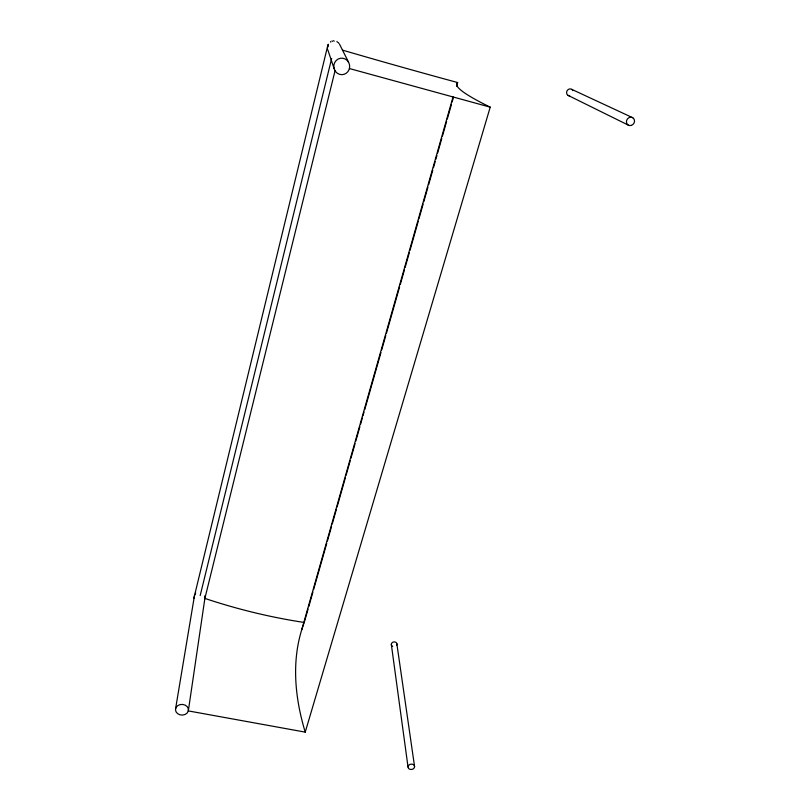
<?xml version="1.0" encoding="UTF-8"?>
<svg xmlns="http://www.w3.org/2000/svg" width="810" height="810" viewBox="0 0 810 810"><rect width="100%" height="100%" fill="white"/><g stroke="black" fill="none" stroke-linecap="round" stroke-linejoin="round"><path stroke-width="1.21" d="M204.991 597.172L204.586 599.106M335.137 70.359L204.879 598.408L188.325 710.907A6.49 5.356 2.3 0 1 177.653 713.691A6.49 5.356 2.3 0 1 179.931 704.639A6.49 5.356 2.3 0 1 188.325 710.907L305.228 732.129L490.212 107.153A656.87 36.015 17.5 0 1 457.66 82.549A297.138 13.962 15.8 0 1 342.448 50.109M204.515 597.375L204.727 595.947M193.873 598.256L327.665 45.988M195.392 594.105L195.615 592.687M175.608 708.608L194.572 595.117M327.918 46.17L328.252 44.226L327.503 47.871M200.181 595.553L331.654 58.492M301.725 629.805L453.074 96.805M304.611 621.25L308.063 609.09M308.752 606.66L312.903 592.059M313.591 589.629L326.714 543.419M327.412 540.989L331.553 526.399M332.242 523.969L336.393 509.379M337.082 506.938L345.374 477.758M346.062 475.328L350.214 460.728M350.902 458.298L355.053 443.708M355.742 441.278L359.883 426.688M360.572 424.248L362.303 418.173M362.991 415.743L364.034 412.087M364.723 409.658L380.963 352.512M381.652 350.072L385.793 335.482M386.492 333.052L399.613 286.841M400.312 284.411L404.453 269.821M405.142 267.391L409.293 252.791M409.981 250.361L418.274 221.181M418.962 218.74L423.114 204.15M423.802 201.72L427.943 187.13M428.642 184.7L432.783 170.1M433.471 167.67L435.203 161.595M435.891 159.165L436.934 155.51M437.623 153.08L441.764 138.49M442.462 136.06L446.604 121.459M447.292 119.029L451.443 104.439M452.132 102.009L453.165 98.364M456.627 86.204L457.66 82.549M349.424 68.546L490.212 107.153M571.759 89.373L632.792 117.754M568.083 95.377L628.155 125.044M339.43 44.003L348.594 62.279A8.262 7.938 86.2 0 1 341.82 74.672A8.262 7.938 86.2 0 1 334.834 62.319A8.262 7.938 86.2 0 1 348.583 62.259M338.357 42.525L338.722 43.274M336.98 41.401L337.375 42.231M333.72 40.5L334.084 41.32M332.059 40.773L332.373 41.512M330.531 41.533L330.774 42.13M327.787 49.754L334.105 68.607M396.819 643.585L414.588 766.685A3.301 2.673 -8.6 0 1 409.617 769.206A3.301 2.673 -8.6 0 1 409.698 764.549A3.301 2.673 -8.6 0 1 414.588 766.685M391.331 644.396L408.017 766.948M569.703 95.833A3.523 3.25 -60.3 0 1 566.625 92.988A3.523 3.25 -60.3 0 1 568.995 89.13A3.523 3.25 -60.3 0 1 572.893 90.629M391.696 645.57A2.794 2.379 -8.5 0 1 392.344 642.533A2.794 2.379 -8.5 0 1 395.928 642.401A2.794 2.379 -8.5 0 1 396.525 645.408M392.708 646.41A2.794 2.379 -8.5 0 1 392.131 646.056M204.879 598.408A257.084 110.028 14.3 0 0 304.266 622.465A525.376 249.774 30.3 0 0 305.228 732.129M631.172 125.439A4.313 3.918 -55.2 0 0 633.572 118.412A4.313 3.918 -55.2 0 0 626.667 120.336A4.313 3.918 -55.2 0 0 631.172 125.439"/></g></svg>
